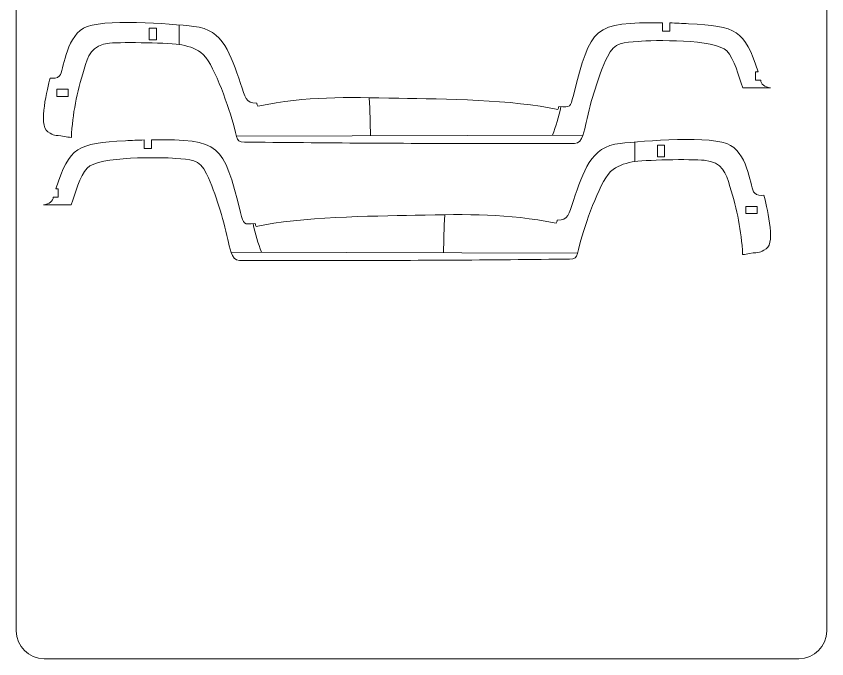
# Model space of a CAD drawing. Header units: centimetres. Extents: x -115 to 36, y 62 to 130.
# Drawn here: x -114.59 to -78.35, y 75.11 to 103.83 of the extents above; entities that cross this region are included whole.
import ezdxf

# ---------------------------------------------------------------- set-up
doc = ezdxf.new("R2010")
doc.units = ezdxf.units.CM
doc.header["$MEASUREMENT"] = 0
doc.layers.add('Camada 1', color=7, linetype='Continuous')

msp = doc.modelspace()

# ---------------------------------------------------------------- linework, layer by layer
at = {"layer": 'Camada 1', "lineweight": 9}
for points, knots in [([(-114.586, 128.83106), (-114.586, 129.51825), (-114.02377, 130.08052), (-113.33658, 130.08052), (-113.33658, 130.08052), (-113.33658, 130.08052), (-79.60186, 130.08052), (-79.60186, 130.08052), (-79.60186, 130.08052), (-78.91467, 130.08052), (-78.3524, 129.51825), (-78.3524, 128.83106), (-78.3524, 128.83106), (-78.3524, 128.83106), (-78.3524, 76.35485), (-78.3524, 76.35485), (-78.3524, 76.35485), (-78.3524, 75.66762), (-78.91467, 75.1054), (-79.60186, 75.1054), (-79.60186, 75.1054), (-79.60186, 75.1054), (-113.33658, 75.1054), (-113.33658, 75.1054), (-113.33658, 75.1054), (-114.02377, 75.1054), (-114.586, 75.66762), (-114.586, 76.35485), (-114.586, 76.35485), (-114.586, 76.35485), (-114.586, 128.83106), (-114.586, 128.83106)], [0, 0, 0, 0, 0.11111111, 0.11111111, 0.11111111, 0.11111111, 0.22222222, 0.22222222, 0.22222222, 0.22222222, 0.33333333, 0.33333333, 0.33333333, 0.33333333, 0.44444444, 0.44444444, 0.44444444, 0.44444444, 0.55555556, 0.55555556, 0.55555556, 0.55555556, 0.66666667, 0.66666667, 0.66666667, 0.66666667, 0.77777778, 0.77777778, 0.77777778, 0.77777778, 1, 1, 1, 1]), ([(-106.2216, 102.11265), (-105.66173, 101.51847), (-105.08699, 99.72478), (-104.84299, 98.87829), (-104.84299, 98.87829), (-104.62199, 98.11158), (-104.85903, 98.20912), (-103.79498, 98.19582), (-103.79498, 98.19582), (-100.14033, 98.15231), (-96.46977, 98.13818), (-92.81523, 98.13213), (-92.81523, 98.13213), (-91.75217, 98.13208), (-90.68909, 98.13203), (-89.62603, 98.13198), (-89.62603, 98.13198), (-89.24884, 98.15432), (-89.18529, 98.75701), (-89.11473, 99.07036), (-89.11473, 99.07036), (-88.88327, 100.07693), (-88.59347, 101.07663), (-88.16219, 102.01722), (-88.16219, 102.01722), (-87.84992, 102.69826), (-87.40223, 102.65143), (-86.7769, 102.70252), (-86.7769, 102.70252), (-86.13079, 102.75532), (-83.34123, 102.81327), (-82.82404, 102.27248), (-82.82404, 102.27248), (-82.49327, 101.92659), (-82.2871, 101.13701), (-82.11147, 100.6297), (-82.11147, 100.6297), (-81.69629, 100.6297), (-81.28114, 100.6297), (-80.86597, 100.6297), (-80.86597, 100.6297), (-81.13035, 100.64411), (-81.30295, 100.80356), (-81.30295, 100.96478), (-81.30295, 100.96478), (-81.37924, 100.96478), (-81.45551, 100.96478), (-81.5318, 100.96478), (-81.5318, 100.96478), (-81.5318, 101.09218), (-81.5318, 101.21957), (-81.5318, 101.34697), (-81.5318, 101.34697), (-81.4958, 101.34697), (-81.45981, 101.34697), (-81.42381, 101.34697), (-81.42381, 101.34697), (-82.02528, 103.22182), (-82.39477, 103.37362), (-84.52819, 103.49188), (-84.52819, 103.49188), (-84.80961, 103.50422), (-85.09103, 103.51656), (-85.37245, 103.5289), (-85.37245, 103.5289), (-85.37245, 103.40282), (-85.37245, 103.27675), (-85.37245, 103.15068), (-85.37245, 103.15068), (-85.47862, 103.15068), (-85.58478, 103.15068), (-85.69095, 103.15068), (-85.69095, 103.15068), (-85.69095, 103.27839), (-85.69095, 103.40611), (-85.69095, 103.53382), (-85.69095, 103.53382), (-88.79705, 103.54961), (-88.88319, 103.38349), (-89.68146, 100.28911), (-89.68146, 100.28911), (-89.8226, 99.74203), (-89.78788, 99.74859), (-90.33497, 99.78663), (-90.33497, 99.78663), (-90.34618, 99.74165), (-90.3574, 99.69667), (-90.36861, 99.65168), (-90.36861, 99.65168), (-92.37902, 100.10404), (-95.48512, 100.11924), (-97.48061, 100.15877), (-97.48061, 100.15877), (-99.9691, 100.20807), (-101.5013, 100.25693), (-103.79144, 99.80099), (-103.79144, 99.80099), (-103.80563, 99.84755), (-103.81982, 99.89411), (-103.83401, 99.94067), (-103.83401, 99.94067), (-104.34938, 99.94124), (-104.33101, 100.19486), (-104.55444, 100.82164), (-104.55444, 100.82164), (-105.00906, 102.09691), (-105.30604, 103.2301), (-106.64222, 103.37201), (-106.64222, 103.37201), (-107.68077, 103.48231), (-110.7955, 103.75299), (-111.58539, 103.28464), (-111.58539, 103.28464), (-112.40668, 102.79767), (-112.4579, 101.36753), (-112.64732, 101.16248), (-112.64732, 101.16248), (-112.75848, 101.04217), (-112.933, 101.04644), (-113.07522, 101.05334), (-113.07522, 101.05334), (-113.16821, 100.64455), (-113.62332, 98.94703), (-113.17585, 98.66411), (-113.17585, 98.66411), (-112.84523, 98.45506), (-112.93982, 98.52909), (-112.43541, 98.45213), (-112.43541, 98.45213), (-112.33011, 98.43485), (-112.22478, 98.41759), (-112.11946, 98.40032), (-112.11946, 98.40032), (-112.06696, 99.50286), (-111.87854, 100.37754), (-111.55327, 101.45371), (-111.55327, 101.45371), (-111.37546, 102.04198), (-111.24284, 102.53763), (-110.40883, 102.61975), (-110.40883, 102.61975), (-109.80819, 102.67889), (-107.67507, 102.63584), (-107.1883, 102.54225), (-107.1883, 102.54225), (-106.79177, 102.46601), (-106.52296, 102.36022), (-106.2216, 102.11265)], [0, 0, 0, 0, 0.02631579, 0.02631579, 0.02631579, 0.02631579, 0.05263158, 0.05263158, 0.05263158, 0.05263158, 0.07894737, 0.07894737, 0.07894737, 0.07894737, 0.10526316, 0.10526316, 0.10526316, 0.10526316, 0.13157895, 0.13157895, 0.13157895, 0.13157895, 0.15789474, 0.15789474, 0.15789474, 0.15789474, 0.18421053, 0.18421053, 0.18421053, 0.18421053, 0.21052632, 0.21052632, 0.21052632, 0.21052632, 0.23684211, 0.23684211, 0.23684211, 0.23684211, 0.26315789, 0.26315789, 0.26315789, 0.26315789, 0.28947368, 0.28947368, 0.28947368, 0.28947368, 0.31578947, 0.31578947, 0.31578947, 0.31578947, 0.34210526, 0.34210526, 0.34210526, 0.34210526, 0.36842105, 0.36842105, 0.36842105, 0.36842105, 0.39473684, 0.39473684, 0.39473684, 0.39473684, 0.42105263, 0.42105263, 0.42105263, 0.42105263, 0.44736842, 0.44736842, 0.44736842, 0.44736842, 0.47368421, 0.47368421, 0.47368421, 0.47368421, 0.5, 0.5, 0.5, 0.5, 0.52631579, 0.52631579, 0.52631579, 0.52631579, 0.55263158, 0.55263158, 0.55263158, 0.55263158, 0.57894737, 0.57894737, 0.57894737, 0.57894737, 0.60526316, 0.60526316, 0.60526316, 0.60526316, 0.63157895, 0.63157895, 0.63157895, 0.63157895, 0.65789474, 0.65789474, 0.65789474, 0.65789474, 0.68421053, 0.68421053, 0.68421053, 0.68421053, 0.71052632, 0.71052632, 0.71052632, 0.71052632, 0.73684211, 0.73684211, 0.73684211, 0.73684211, 0.76315789, 0.76315789, 0.76315789, 0.76315789, 0.78947368, 0.78947368, 0.78947368, 0.78947368, 0.81578947, 0.81578947, 0.81578947, 0.81578947, 0.84210526, 0.84210526, 0.84210526, 0.84210526, 0.86842105, 0.86842105, 0.86842105, 0.86842105, 0.89473684, 0.89473684, 0.89473684, 0.89473684, 0.92105263, 0.92105263, 0.92105263, 0.92105263, 0.94736842, 0.94736842, 0.94736842, 0.94736842, 1, 1, 1, 1]), ([(-108.31759, 102.76948), (-108.31759, 102.94218), (-108.31759, 103.11487), (-108.31759, 103.28757), (-108.31759, 103.28757), (-108.42376, 103.28757), (-108.52992, 103.28757), (-108.63609, 103.28757), (-108.63609, 103.28757), (-108.63609, 103.11487), (-108.63609, 102.94218), (-108.63609, 102.76948), (-108.63609, 102.76948), (-108.52992, 102.76948), (-108.42376, 102.76948), (-108.31759, 102.76948)], [0, 0, 0, 0, 0.2, 0.2, 0.2, 0.2, 0.4, 0.4, 0.4, 0.4, 0.6, 0.6, 0.6, 0.6, 1, 1, 1, 1]), ([(-112.2634, 100.55857), (-112.43325, 100.55857), (-112.60313, 100.55857), (-112.77298, 100.55857), (-112.77298, 100.55857), (-112.77298, 100.4524), (-112.77298, 100.34625), (-112.77298, 100.24008), (-112.77298, 100.24008), (-112.60313, 100.24008), (-112.43325, 100.24008), (-112.2634, 100.24008), (-112.2634, 100.24008), (-112.2634, 100.34625), (-112.2634, 100.4524), (-112.2634, 100.55857)], [0, 0, 0, 0, 0.2, 0.2, 0.2, 0.2, 0.4, 0.4, 0.4, 0.4, 0.6, 0.6, 0.6, 0.6, 1, 1, 1, 1]), ([(-88.01396, 96.88071), (-88.57383, 96.28653), (-89.14857, 94.49284), (-89.39257, 93.64635), (-89.39257, 93.64635), (-89.61357, 92.87964), (-89.37653, 92.97718), (-90.44058, 92.96388), (-90.44058, 92.96388), (-94.09523, 92.92037), (-97.76579, 92.90624), (-101.42033, 92.90019), (-101.42033, 92.90019), (-102.48339, 92.90014), (-103.54647, 92.90009), (-104.60953, 92.90004), (-104.60953, 92.90004), (-104.98672, 92.92238), (-105.05027, 93.52507), (-105.12083, 93.83842), (-105.12083, 93.83842), (-105.35229, 94.84499), (-105.64209, 95.84469), (-106.07337, 96.78528), (-106.07337, 96.78528), (-106.38564, 97.46632), (-106.83333, 97.41949), (-107.45866, 97.47058), (-107.45866, 97.47058), (-108.10477, 97.52338), (-110.89433, 97.58133), (-111.41152, 97.04054), (-111.41152, 97.04054), (-111.74229, 96.69465), (-111.94846, 95.90507), (-112.12409, 95.39776), (-112.12409, 95.39776), (-112.53927, 95.39776), (-112.95442, 95.39776), (-113.36959, 95.39776), (-113.36959, 95.39776), (-113.10521, 95.41217), (-112.93261, 95.57162), (-112.93261, 95.73284), (-112.93261, 95.73284), (-112.85632, 95.73284), (-112.78005, 95.73284), (-112.70376, 95.73284), (-112.70376, 95.73284), (-112.70376, 95.86024), (-112.70376, 95.98763), (-112.70376, 96.11503), (-112.70376, 96.11503), (-112.73976, 96.11503), (-112.77575, 96.11503), (-112.81175, 96.11503), (-112.81175, 96.11503), (-112.21028, 97.98988), (-111.84079, 98.14168), (-109.70737, 98.25994), (-109.70737, 98.25994), (-109.42595, 98.27228), (-109.14453, 98.28462), (-108.86311, 98.29696), (-108.86311, 98.29696), (-108.86311, 98.17088), (-108.86311, 98.04481), (-108.86311, 97.91874), (-108.86311, 97.91874), (-108.75694, 97.91874), (-108.65078, 97.91874), (-108.54461, 97.91874), (-108.54461, 97.91874), (-108.54461, 98.04645), (-108.54461, 98.17417), (-108.54461, 98.30188), (-108.54461, 98.30188), (-105.43851, 98.31767), (-105.35237, 98.15155), (-104.5541, 95.05717), (-104.5541, 95.05717), (-104.41296, 94.51009), (-104.44768, 94.51665), (-103.90059, 94.55469), (-103.90059, 94.55469), (-103.88938, 94.50971), (-103.87816, 94.46473), (-103.86695, 94.41974), (-103.86695, 94.41974), (-101.85654, 94.8721), (-98.75044, 94.8873), (-96.75495, 94.92683), (-96.75495, 94.92683), (-94.26646, 94.97613), (-92.73426, 95.02499), (-90.44412, 94.56905), (-90.44412, 94.56905), (-90.42993, 94.61561), (-90.41574, 94.66217), (-90.40155, 94.70873), (-90.40155, 94.70873), (-89.88618, 94.7093), (-89.90455, 94.96292), (-89.68112, 95.5897), (-89.68112, 95.5897), (-89.2265, 96.86497), (-88.92952, 97.99816), (-87.59334, 98.14007), (-87.59334, 98.14007), (-86.55479, 98.25037), (-83.44006, 98.52105), (-82.65017, 98.0527), (-82.65017, 98.0527), (-81.82888, 97.56573), (-81.77766, 96.13559), (-81.58824, 95.93054), (-81.58824, 95.93054), (-81.47708, 95.81023), (-81.30256, 95.8145), (-81.16034, 95.8214), (-81.16034, 95.8214), (-81.06735, 95.41261), (-80.61224, 93.71509), (-81.05971, 93.43217), (-81.05971, 93.43217), (-81.39033, 93.22312), (-81.29574, 93.29715), (-81.80015, 93.22019), (-81.80015, 93.22019), (-81.90545, 93.20291), (-82.01078, 93.18565), (-82.1161, 93.16838), (-82.1161, 93.16838), (-82.1686, 94.27092), (-82.35702, 95.1456), (-82.68229, 96.22177), (-82.68229, 96.22177), (-82.8601, 96.81004), (-82.99272, 97.30569), (-83.82673, 97.38781), (-83.82673, 97.38781), (-84.42737, 97.44695), (-86.56049, 97.4039), (-87.04726, 97.31031), (-87.04726, 97.31031), (-87.44379, 97.23407), (-87.7126, 97.12828), (-88.01396, 96.88071)], [0, 0, 0, 0, 0.02631579, 0.02631579, 0.02631579, 0.02631579, 0.05263158, 0.05263158, 0.05263158, 0.05263158, 0.07894737, 0.07894737, 0.07894737, 0.07894737, 0.10526316, 0.10526316, 0.10526316, 0.10526316, 0.13157895, 0.13157895, 0.13157895, 0.13157895, 0.15789474, 0.15789474, 0.15789474, 0.15789474, 0.18421053, 0.18421053, 0.18421053, 0.18421053, 0.21052632, 0.21052632, 0.21052632, 0.21052632, 0.23684211, 0.23684211, 0.23684211, 0.23684211, 0.26315789, 0.26315789, 0.26315789, 0.26315789, 0.28947368, 0.28947368, 0.28947368, 0.28947368, 0.31578947, 0.31578947, 0.31578947, 0.31578947, 0.34210526, 0.34210526, 0.34210526, 0.34210526, 0.36842105, 0.36842105, 0.36842105, 0.36842105, 0.39473684, 0.39473684, 0.39473684, 0.39473684, 0.42105263, 0.42105263, 0.42105263, 0.42105263, 0.44736842, 0.44736842, 0.44736842, 0.44736842, 0.47368421, 0.47368421, 0.47368421, 0.47368421, 0.5, 0.5, 0.5, 0.5, 0.52631579, 0.52631579, 0.52631579, 0.52631579, 0.55263158, 0.55263158, 0.55263158, 0.55263158, 0.57894737, 0.57894737, 0.57894737, 0.57894737, 0.60526316, 0.60526316, 0.60526316, 0.60526316, 0.63157895, 0.63157895, 0.63157895, 0.63157895, 0.65789474, 0.65789474, 0.65789474, 0.65789474, 0.68421053, 0.68421053, 0.68421053, 0.68421053, 0.71052632, 0.71052632, 0.71052632, 0.71052632, 0.73684211, 0.73684211, 0.73684211, 0.73684211, 0.76315789, 0.76315789, 0.76315789, 0.76315789, 0.78947368, 0.78947368, 0.78947368, 0.78947368, 0.81578947, 0.81578947, 0.81578947, 0.81578947, 0.84210526, 0.84210526, 0.84210526, 0.84210526, 0.86842105, 0.86842105, 0.86842105, 0.86842105, 0.89473684, 0.89473684, 0.89473684, 0.89473684, 0.92105263, 0.92105263, 0.92105263, 0.92105263, 0.94736842, 0.94736842, 0.94736842, 0.94736842, 1, 1, 1, 1]), ([(-85.91797, 97.53754), (-85.91797, 97.71024), (-85.91797, 97.88293), (-85.91797, 98.05563), (-85.91797, 98.05563), (-85.8118, 98.05563), (-85.70564, 98.05563), (-85.59947, 98.05563), (-85.59947, 98.05563), (-85.59947, 97.88293), (-85.59947, 97.71024), (-85.59947, 97.53754), (-85.59947, 97.53754), (-85.70564, 97.53754), (-85.8118, 97.53754), (-85.91797, 97.53754)], [0, 0, 0, 0, 0.2, 0.2, 0.2, 0.2, 0.4, 0.4, 0.4, 0.4, 0.6, 0.6, 0.6, 0.6, 1, 1, 1, 1]), ([(-81.97216, 95.32663), (-81.80231, 95.32663), (-81.63243, 95.32663), (-81.46258, 95.32663), (-81.46258, 95.32663), (-81.46258, 95.22046), (-81.46258, 95.11431), (-81.46258, 95.00814), (-81.46258, 95.00814), (-81.63243, 95.00814), (-81.80231, 95.00814), (-81.97216, 95.00814), (-81.97216, 95.00814), (-81.97216, 95.11431), (-81.97216, 95.22046), (-81.97216, 95.32663)], [0, 0, 0, 0, 0.2, 0.2, 0.2, 0.2, 0.4, 0.4, 0.4, 0.4, 0.6, 0.6, 0.6, 0.6, 1, 1, 1, 1])]:
    msp.add_open_spline(points, degree=3, knots=knots, dxfattribs=at)
at = {"layer": 'Camada 1', "color": 140, "lineweight": 9}
for points in [[(-107.29702, 103.43489), (-107.30647, 103.11915), (-107.30649, 102.82577), (-107.30649, 102.55956)], [(-98.80567, 100.18334), (-98.77673, 99.57898), (-98.75928, 99.01262), (-98.75333, 98.48427)], [(-90.23683, 99.77985), (-90.34119, 99.32554), (-90.46576, 98.90217), (-90.61055, 98.50973)], [(-89.24741, 98.514), (-89.24741, 98.514), (-104.73956, 98.46554), (-104.73956, 98.46554)], [(-86.93854, 98.20295), (-86.92909, 97.88721), (-86.92907, 97.59383), (-86.92907, 97.32762)], [(-95.42989, 94.9514), (-95.45883, 94.34704), (-95.47628, 93.78068), (-95.48223, 93.25233)], [(-103.99873, 94.54791), (-103.89437, 94.0936), (-103.7698, 93.67023), (-103.62501, 93.27779)], [(-104.98815, 93.28206), (-104.98815, 93.28206), (-89.496, 93.2336), (-89.496, 93.2336)]]:
    msp.add_open_spline(points, degree=3, dxfattribs=at)

doc.saveas('drawing.dxf')
